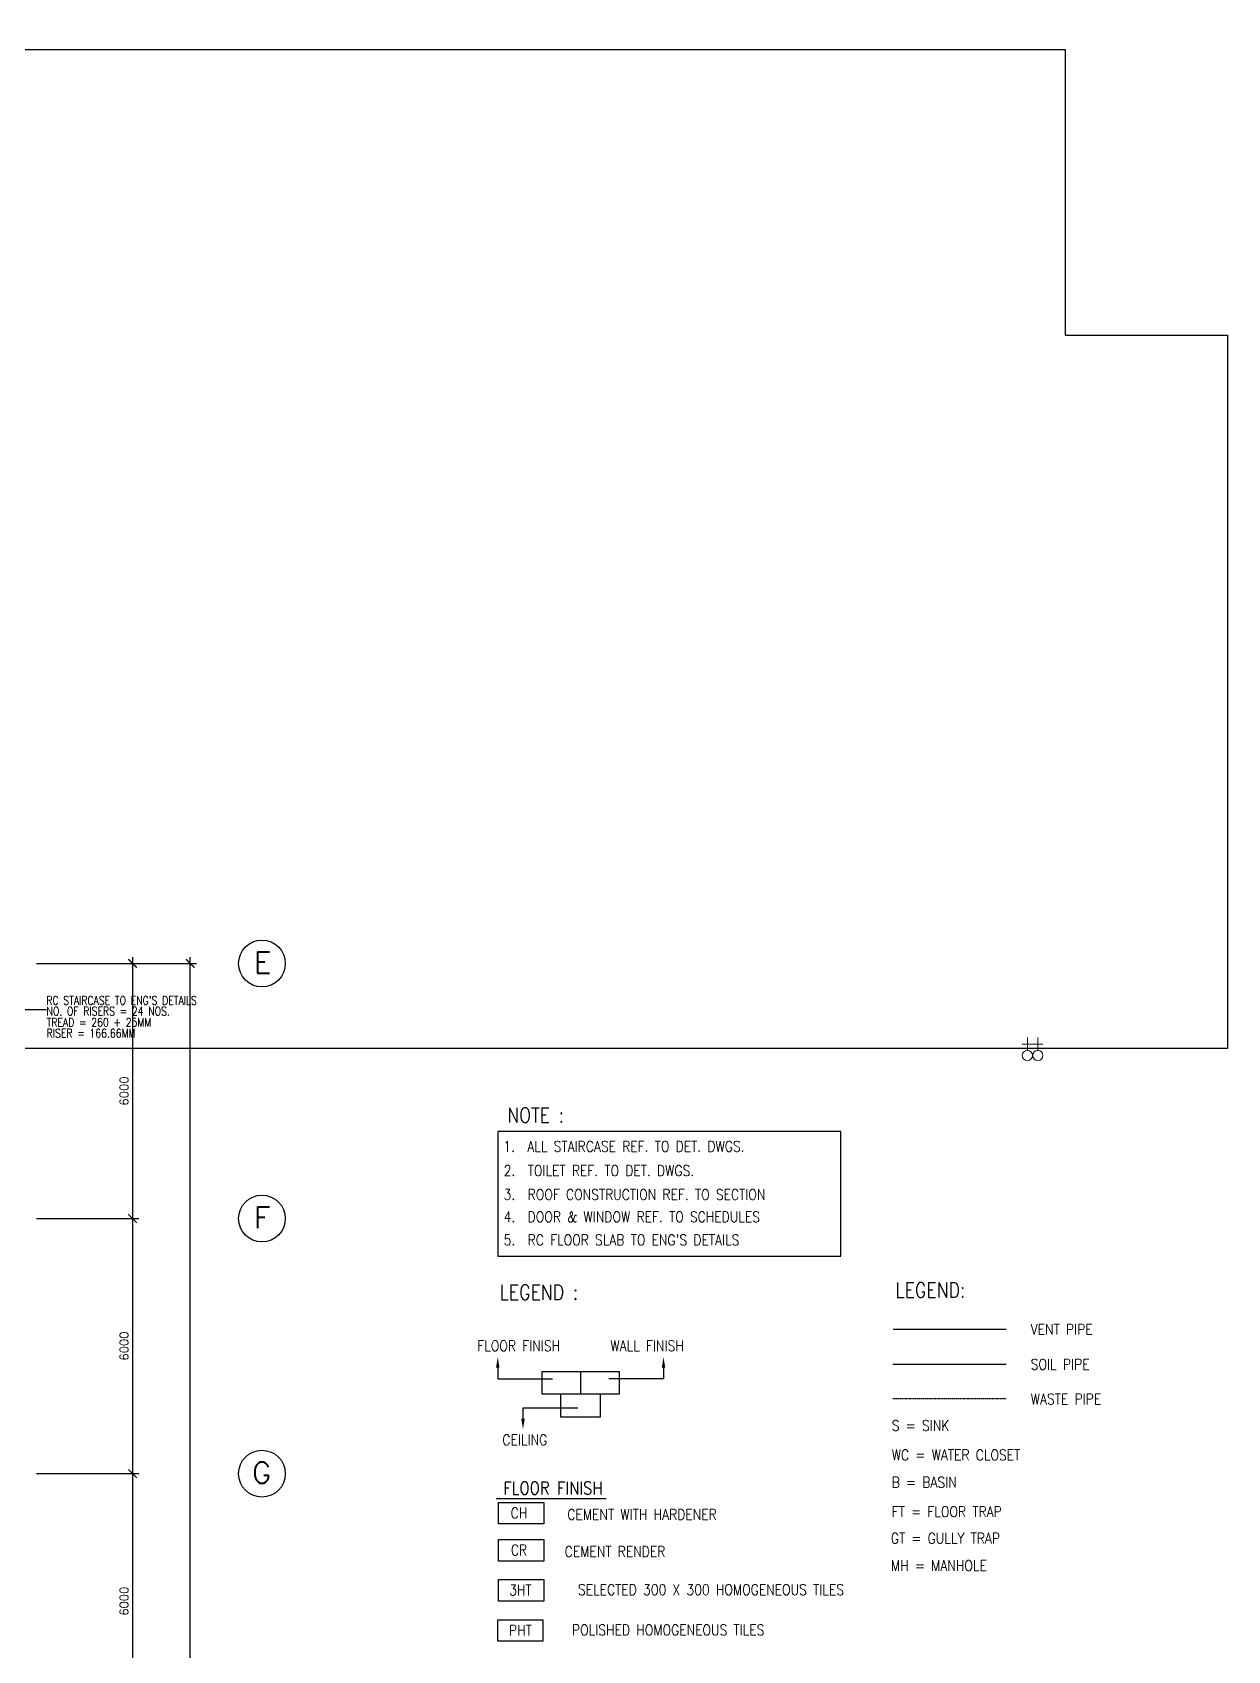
# Model space of a CAD drawing. Extents: x 2332957 to 2465864, y -1012926 to -914299.
# Drawn here: x 2437745 to 2465864, y -954900 to -916837 of the extents above; entities that cross this region are included whole.
import ezdxf
from ezdxf.enums import TextEntityAlignment as Align

# ---------------------------------------------------------------- set-up
doc = ezdxf.new("R2010")
doc.units = 0
doc.header["$LTSCALE"] = 15
doc.header["$MEASUREMENT"] = 0
doc.header["$PDMODE"] = 34
doc.linetypes.add('DIVIDE', pattern=[1.25, 0.5, -0.25, 0, -0.25, 0, -0.25])
doc.linetypes.add('HIDDEN', pattern=[0.375, 0.25, -0.125])
doc.layers.get('0').update_dxf_attribs({"linetype": 'CONTINUOUS'})
doc.layers.get('DEFPOINTS').update_dxf_attribs({"linetype": 'CONTINUOUS'})
doc.layers.add('-POWER', color=31, linetype='CONTINUOUS', lineweight=9)
for name, color, linetype in [('DIM', 7, 'CONTINUOUS'), ('GRID-T', 7, 'CONTINUOUS'), ('hatch', 7, 'CONTINUOUS'), ('LEG-T', 7, 'CONTINUOUS'), ('LINE', 7, 'CONTINUOUS'), ('SP', 220, 'CONTINUOUS'), ('T50', 4, 'CONTINUOUS'), ('WP', 50, 'DIVIDE')]:
    doc.layers.add(name, color=color, linetype=linetype)
doc.styles.add('ROMANS', font='romans')
doc.styles.get("Standard").update_dxf_attribs({"font": 'ROMANS.SHX'})
doc.dimstyles.new('STANDARD$0', dxfattribs={"dimscale": 0, "dimtxt": 8, "dimasz": 6, "dimexe": 1, "dimexo": 1, "dimgap": 3, "dimtad": 1, "dimdec": 0, "dimlfac": -1, "dimrnd": 1, "dimzin": 0, "dimdsep": 46, "dimtxsty": 'Standard', "dimcen": 0, "dimclrd": 5, "dimclre": 250, "dimadec": 0, "dimazin": 0, "dimtfac": 1, "dimtdec": 4, "dimtofl": 0, "dimtmove": 0, "dimatfit": 3, "dimfxl": 1, "dimtolj": 1, "dimtzin": 0, "dimarcsym": 0})

# ---------------------------------------------------------------- blocks, each defined once
blk = doc.blocks.new('_ARCHTICK')
at = {"color": 0, "linetype": 'ByBlock', "const_width": 0.15}
blk.add_lwpolyline([(-0.5, -0.5), (0.5, 0.5)], dxfattribs=at)
blk = doc.blocks.new('*D248')
at = {"layer": 'DEFPOINTS', "color": 0, "transparency": 16777216}
for p in [(2437692, -938737), (2437692, -944737), (2440103, -944737)]:
    blk.add_point(p, dxfattribs=at)
at = {"layer": 'DIM', "color": 7, "lineweight": -2, "transparency": 16777216}
for p, q in [((2440103, -938587), (2440103, -944887)), ((2437842, -938737), (2440253, -938737)), ((2437842, -944737), (2440253, -944737))]:
    blk.add_line(p, q, dxfattribs=at)
at = {"layer": 'DIM', "color": 7, "lineweight": -2, "transparency": 16777216, "xscale": 200, "yscale": 200, "zscale": 200}
for p, rotation in [((2440103, -938737), 90), ((2440103, -944737), 270)]:
    blk.add_blockref('_ARCHTICK', p, dxfattribs=dict(at, rotation=rotation))
at = {"layer": 'DIM', "color": 7, "transparency": 16777216, "insert": (2439903, -941737), "char_height": 200, "attachment_point": 5, "rotation": 90, "style": 'ROMANS'}
blk.add_mtext('\\A1;6000', dxfattribs=at)
blk = doc.blocks.new('*D249')
at = {"layer": 'DEFPOINTS', "color": 0, "transparency": 16777216}
for p in [(2437692, -944737), (2437692, -950737), (2440103, -950737)]:
    blk.add_point(p, dxfattribs=at)
at = {"layer": 'DIM', "color": 7, "lineweight": -2, "transparency": 16777216}
for p, q in [((2440103, -944587), (2440103, -950887)), ((2437842, -944737), (2440253, -944737)), ((2437842, -950737), (2440253, -950737))]:
    blk.add_line(p, q, dxfattribs=at)
at = {"layer": 'DIM', "color": 7, "lineweight": -2, "transparency": 16777216, "xscale": 200, "yscale": 200, "zscale": 200}
for p, rotation in [((2440103, -944737), 90), ((2440103, -950737), 270)]:
    blk.add_blockref('_ARCHTICK', p, dxfattribs=dict(at, rotation=rotation))
at = {"layer": 'DIM', "color": 7, "transparency": 16777216, "insert": (2439903, -947737), "char_height": 200, "attachment_point": 5, "rotation": 90, "style": 'ROMANS'}
blk.add_mtext('\\A1;6000', dxfattribs=at)
blk = doc.blocks.new('*D250')
at = {"layer": 'DEFPOINTS', "color": 0, "transparency": 16777216}
for p in [(2437692, -950737), (2437692, -956737), (2440103, -956737)]:
    blk.add_point(p, dxfattribs=at)
at = {"layer": 'DIM', "color": 7, "lineweight": -2, "transparency": 16777216}
for p, q in [((2437842, -950737), (2440253, -950737)), ((2440103, -950587), (2440103, -956887)), ((2437842, -956737), (2440253, -956737))]:
    blk.add_line(p, q, dxfattribs=at)
at = {"layer": 'DIM', "color": 7, "lineweight": -2, "transparency": 16777216, "xscale": 200, "yscale": 200, "zscale": 200}
for p, rotation in [((2440103, -950737), 90), ((2440103, -956737), 270)]:
    blk.add_blockref('_ARCHTICK', p, dxfattribs=dict(at, rotation=rotation))
at = {"layer": 'DIM', "color": 7, "transparency": 16777216, "insert": (2439903, -953737), "char_height": 200, "attachment_point": 5, "rotation": 90, "style": 'ROMANS'}
blk.add_mtext('\\A1;6000', dxfattribs=at)
blk = doc.blocks.new('*D257')
at = {"layer": 'DEFPOINTS', "color": 0, "transparency": 16777216}
for p in [(2438079, -938737), (2441460, -938737), (2438079, -992737)]:
    blk.add_point(p, dxfattribs=at)
at = {"layer": 'DIM', "color": 7, "lineweight": -2, "transparency": 16777216}
for p, q in [((2441460, -992887), (2441460, -938587)), ((2438229, -938737), (2441610, -938737)), ((2438229, -992737), (2441610, -992737))]:
    blk.add_line(p, q, dxfattribs=at)
at = {"layer": 'DIM', "color": 7, "lineweight": -2, "transparency": 16777216, "xscale": 200, "yscale": 200, "zscale": 200}
for p, rotation in [((2441460, -938737), 90), ((2441460, -992737), 270)]:
    blk.add_blockref('_ARCHTICK', p, dxfattribs=dict(at, rotation=rotation))
at = {"layer": 'DIM', "color": 7, "transparency": 16777216, "insert": (2441260, -965737), "char_height": 200, "attachment_point": 5, "rotation": 90, "style": 'ROMANS'}
blk.add_mtext('\\A1;54000', dxfattribs=at)
blk = doc.blocks.new('PP1')
at = {"layer": '-POWER'}
for p, q in [((-100, 325), (100, 325)), ((0, 200), (0, 450))]:
    blk.add_line(p, q, dxfattribs=at)
blk.add_circle((0, 100), 100, dxfattribs=at)
blk = doc.blocks.new('PP8')
at = {"layer": '-POWER'}
for p in [(-102.5, -5), (102.5, -5)]:
    blk.add_blockref('PP1', p, dxfattribs=at)

msp = doc.modelspace()

# ---------------------------------------------------------------- linework, layer by layer
at = {"color": 0}
for p, q in [((2450643.5, -948337.1), (2450643.5, -948871)), ((2451106.6, -948871), (2451106.6, -949404.8))]:
    msp.add_line(p, q, dxfattribs=at)
at = {"layer": 'GRID-T', "color": 0}
for centre in [(2443146.3, -938737.5), (2443146.3, -944737.5), (2443146.3, -950737.5)]:
    msp.add_circle(centre, 550, dxfattribs=at)
at = {"layer": 'hatch', "color": 0}
msp.add_lwpolyline([(2400657.9, -938662.5), (2400657.9, -933987.5), (2390707.9, -933987.5), (2390707.9, -923962.5), (2394532.9, -923962.5), (2394532.9, -917237.5), (2420182.2, -917237.5), (2420182.2, -916837.5), (2436388.9, -916837.5), (2436388.9, -917237.5), (2462038.9, -917237.5), (2462038.9, -923962.5), (2465863.9, -923962.5), (2465863.9, -940737.5), (2436031.6, -940737.5)], dxfattribs=at)
at = {"layer": 'LEG-T', "color": 0}
for p, q in [((2448693.5, -948243.5), (2448693.5, -948505.5)), ((2448693.5, -948505.5), (2449979.7, -948505.5)), ((2449737.2, -948337.1), (2451549.8, -948337.1)), ((2449737.2, -948871), (2449737.2, -948337.1)), ((2452593.5, -948505.5), (2451307.2, -948505.5)), ((2451549.8, -948337.1), (2451549.8, -948871)), ((2452593.5, -948243.5), (2452593.5, -948505.5)), ((2451549.8, -948871), (2449737.2, -948871)), ((2450180.3, -949404.8), (2450180.3, -948871)), ((2449287.9, -949447.1), (2449287.9, -949185.1)), ((2449287.9, -949185.1), (2450574.2, -949185.1)), ((2451106.6, -949404.8), (2450180.3, -949404.8))]:
    msp.add_line(p, q, dxfattribs=at)
for points in [[(2448710.2, -951414.1), (2449775.2, -951414.1), (2449775.2, -951920.2), (2448710.2, -951920.2)], [(2448710.2, -952285.9), (2449775.2, -952285.9), (2449775.2, -952792), (2448710.2, -952792)], [(2448710.2, -953229.1), (2449775.2, -953229.1), (2449775.2, -953735.2), (2448710.2, -953735.2)], [(2448692.8, -954174.8), (2449757.9, -954174.8), (2449757.9, -954680.9), (2448692.8, -954680.9)]]:
    msp.add_lwpolyline(points, close=True, dxfattribs=at)
for points in [[(2448734.1, -948243.5), (2448652.8, -948243.5), (2448693.5, -947999.7)], [(2452552.8, -948243.5), (2452634.1, -948243.5), (2452593.5, -947999.7)], [(2449328.5, -949447.1), (2449247.3, -949447.1), (2449287.9, -949690.9)]]:
    msp.add_solid(points, dxfattribs=at)
at = {"layer": 'LINE', "color": 0, "linetype": 'Continuous'}
for p, q in [((2456761.6, -942688.3), (2448693.5, -942688.3)), ((2448693.5, -942688.3), (2448693.5, -945624.4)), ((2456761.6, -945624.4), (2456761.6, -942688.3)), ((2448693.5, -945624.4), (2456761.6, -945624.4))]:
    msp.add_line(p, q, dxfattribs=at)
at = {"layer": 'SP', "color": 0, "linetype": 'HIDDEN'}
msp.add_line((2460650.6, -947344.9), (2457991, -947344.9), dxfattribs=at)
at = {"layer": 'SP', "color": 0}
msp.add_line((2460650.6, -948169.5), (2457991, -948169.5), dxfattribs=at)
at = {"layer": 'SP', "color": 0, "linetype": 'DIVIDE'}
msp.add_line((2460650.6, -948980.7), (2457991, -948980.7), dxfattribs=at)
at = {"layer": 'T50', "color": 0}
msp.add_line((2451241.8, -951330.7), (2448652.7, -951330.7), dxfattribs=at)
at = {"layer": 'WP', "color": 0, "linetype": 'ByBlock'}
msp.add_line((2435613.9, -939821), (2438074.1, -939821), dxfattribs=at)

# ---------------------------------------------------------------- block references
at = {"layer": '-POWER', "color": 31, "xscale": 1.200000000186265, "yscale": 1.200000000186265, "zscale": 1.200000000186265}
msp.add_blockref('PP8', (2461275.2, -941016.1), dxfattribs=at)

# ---------------------------------------------------------------- texts
at = {"layer": 'GRID-T', "color": 0, "style": 'ROMANS'}
for s, p in [('E', (2442958.9, -938963.3)), ('F', (2442958.9, -944963.3)), ('G', (2442911.3, -950963.3))]:
    msp.add_text(s, height=500, dxfattribs=at).set_placement(p)
at = {"layer": 'T50', "color": 0, "style": 'ROMANS', "width": 0.85}
for s, height, p in [('NOTE :', 350, (2449585.8, -942304.1, 1895.1)), ('LEGEND :', 350, (2449661.6, -946471.4, 1895.1)), ('FLOOR FINISH', 250, (2449186.4, -947729.9, 1895.1)), ('WALL FINISH', 250, (2452207.4, -947729.9, 1895.1)), ('CEILING', 250, (2449330.3, -949942.4, 1895.1)), ('FLOOR FINISH', 300, (2449990.5, -951076.8, 1895.1)), ('CH', 250, (2449193.6, -951661.4, 1895.1)), ('CEMENT WITH HARDENER', 250, (2452087.3, -951697.3, 1895.1)), ('CR', 250, (2449193.6, -952533.2, 1895.1)), ('CEMENT RENDER', 250, (2451451.5, -952569.1, 1895.1)), ('3HT', 250, (2449226.8, -953476.4, 1895.1)), ('SELECTED 300 X 300 HOMOGENEOUS TILES', 250, (2453710.5, -953467.4, 1895.1)), ('PHT', 250, (2449226.8, -954422.2, 1895.1)), ('POLISHED HOMOGENEOUS TILES', 250, (2452704, -954413.1, 1895.1))]:
    msp.add_text(s, height=height, dxfattribs=at).set_placement(p, align=Align.MIDDLE)
for s, height, p in [('1.  ALL STAIRCASE REF. TO DET. DWGS.', 250, (2448825.3, -943165.5)), ('2.  TOILET REF. TO DET. DWGS.', 250, (2448833.3, -943734.1)), ('3.  ROOF CONSTRUCTION REF. TO SECTION', 250, (2448833.3, -944296.9)), ('4.  DOOR & WINDOW REF. TO SCHEDULES', 250, (2448833.3, -944821.9)), ("5.  RC FLOOR SLAB TO ENG'S DETAILS", 250, (2448833.3, -945364.9)), ('LEGEND:', 350, (2458048, -946593.5)), ('VENT PIPE', 250, (2461232.1, -947467.6)), ('SOIL PIPE ', 250, (2461232.1, -948292.1)), ('WASTE PIPE ', 250, (2461232.1, -949107.8)), ('S = SINK', 250, (2457962.6, -949730)), ('WC = WATER CLOSET', 250, (2457962.6, -950421.5)), ('B = BASIN', 250, (2457962.6, -951065)), ('FT = FLOOR TRAP', 250, (2457962.6, -951756.5)), ('GT = GULLY TRAP', 250, (2457940.8, -952382.2)), ('MH = MANHOLE', 250, (2457940.8, -953025.6))]:
    msp.add_text(s, height=height, dxfattribs=at).set_placement(p)
at = {"layer": 'WP', "color": 0, "linetype": 'ByBlock', "style": 'ROMANS', "width": 0.8}
for s, p in [("RC STAIRCASE TO ENG'S DETAILS", (2438075.5, -939707.6)), ('TREAD = 260 + 25MM', (2438082.3, -940220.6)), ('NO. OF RISERS = 24 NOS.', (2438077.8, -939959.4)), ('RISER = 166.66MM', (2438080.1, -940477.4))]:
    msp.add_text(s, height=200, dxfattribs=at).set_placement(p)

# ---------------------------------------------------------------- dimensions: what is measured, and where the dimension line sits
at = {"layer": 'DIM', "color": 0}
for p1, p2, distance, picture, middle in [((2437692.1, -938737.5), (2437692.1, -944737.5), 2411.1, '*D248', (2439903.2, -941737.5)), ((2438079.1, -992737.5), (2438079.1, -938737.5), -3380.9, '*D257', (2441260, -965737.5)), ((2437692.1, -944737.5), (2437692.1, -950737.5), 2411.1, '*D249', (2439903.2, -947737.5)), ((2437692.1, -950737.5), (2437692.1, -956737.5), 2411.1, '*D250', (2439903.2, -953737.5))]:
    dim = msp.add_aligned_dim(p1=p1, p2=p2, distance=distance, dimstyle='STANDARD$0', override={"dimscale": 100, "dimtxt": 2, "dimasz": 2, "dimexe": 1.5, "dimexo": 1.5, "dimgap": 1, "dimtxsty": 'ROMANS', "dimblk": 'ARCHTICK', "dimdle": 1.5, "dimclrd": 7, "dimclre": 7, "dimclrt": 7, "dimtdec": 0, "dimtmove": 2}, dxfattribs=at)
    dim.commit()
    dim.dimension.update_dxf_attribs({"geometry": picture, "text_midpoint": middle})

doc.saveas('drawing.dxf')
